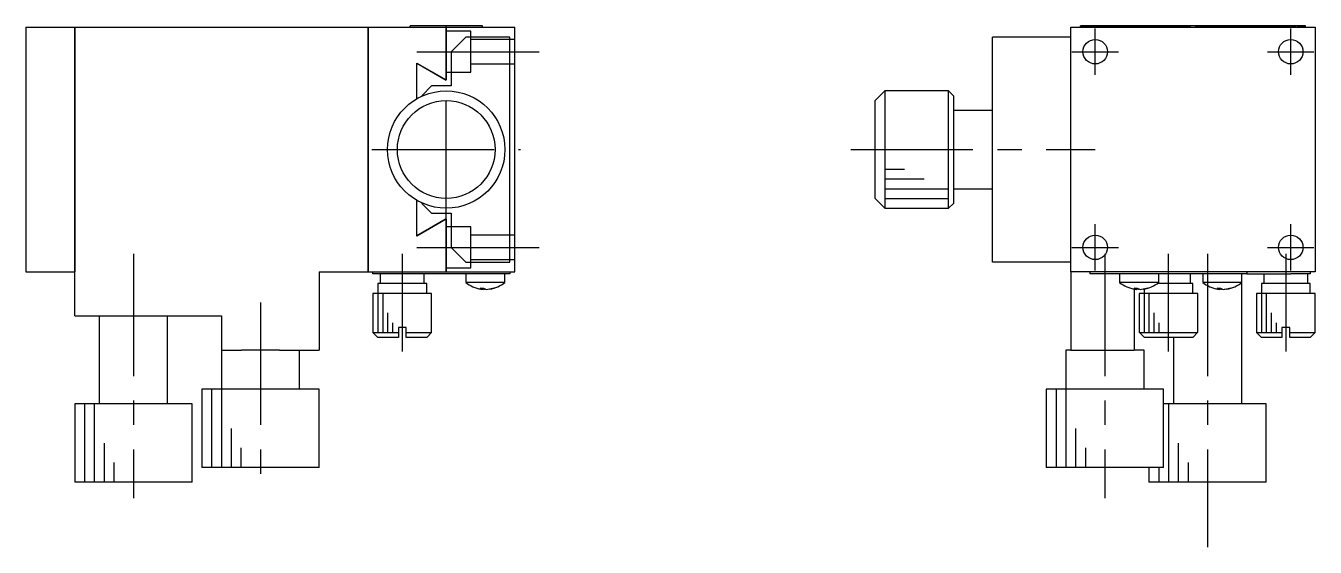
# Model space of a CAD drawing. Extents: x 28 to 362, y 21 to 259.
# Drawn here: x 230.4 to 362.3, y 131.4 to 184.7 of the extents above; entities that cross this region are included whole.
import ezdxf

# ---------------------------------------------------------------- set-up
doc = ezdxf.new("R2010")
doc.units = 0
doc.header["$LTSCALE"] = 10
doc.linetypes.add('CENTER', pattern=[2, 1.25, -0.25, 0.25, -0.25])
doc.linetypes.add('DASHED', pattern=[3.5, 2, -1.5])
doc.layers.get('0').update_dxf_attribs({"linetype": 'CONTINUOUS'})
doc.layers.add('CENTER', color=1, linetype='CENTER')

msp = doc.modelspace()

# ---------------------------------------------------------------- linework, layer by layer
at = {"color": 7, "linetype": 'CONTINUOUS'}
for p, q in [((269.711216, 184.575735), (269.711216, 184.725735)), ((273.411216, 184.725735), (269.711216, 184.725735)), ((269.711216, 184.575734), (269.711216, 184.725734)), ((277.111216, 184.725735), (273.411216, 184.725735)), ((273.411216, 184.575735), (273.411216, 184.725735)), ((277.111216, 184.575735), (277.111216, 184.725735)), ((339.269618, 184.725735), (338.279618, 184.725735)), ((338.279618, 184.725735), (339.257139, 184.725735)), ((338.279618, 184.575735), (338.279618, 184.725735)), ((338.279618, 184.575735), (338.279618, 184.725735)), ((339.256351, 184.725735), (339.016959, 184.725735)), ((339.016959, 184.725735), (339.273485, 184.725735)), ((339.119125, 184.725735), (339.11823, 184.725735)), ((339.11823, 184.725735), (339.248177, 184.725735)), ((339.269618, 184.725735), (339.119125, 184.725735)), ((339.248177, 184.725735), (339.257138, 184.725735)), ((339.263412, 184.725735), (339.256351, 184.725735)), ((339.257139, 184.725735), (339.262516, 184.725735)), ((339.257139, 184.725735), (339.262516, 184.725735)), ((339.261857, 184.725735), (339.263412, 184.725735)), ((339.262513, 184.725735), (339.261857, 184.725735)), ((339.262516, 184.725735), (339.263412, 184.725735)), ((339.263412, 184.725735), (339.269618, 184.725735)), ((339.279618, 184.725735), (339.269618, 184.725735)), ((339.279618, 184.725735), (339.769618, 184.725735)), ((360.279618, 184.725734), (339.279618, 184.725735)), ((339.279618, 184.575735), (339.279618, 184.725735)), ((339.279618, 184.575735), (339.279618, 184.725735)), ((339.769618, 184.725735), (339.779618, 184.725735)), ((339.779618, 184.725735), (339.789618, 184.725735)), ((339.789618, 184.725735), (340.769618, 184.725735)), ((340.769618, 184.725735), (340.779618, 184.725735)), ((340.779618, 184.725735), (340.789618, 184.725735)), ((340.789618, 184.725735), (341.679618, 184.725735)), ((341.679618, 184.725735), (341.769618, 184.725735)), ((341.769618, 184.725735), (341.779618, 184.725735)), ((341.779618, 184.725735), (341.789618, 184.725735)), ((341.789618, 184.725735), (342.579618, 184.725735)), ((342.579618, 184.725735), (342.769618, 184.725735)), ((342.769618, 184.725735), (342.779618, 184.725735)), ((342.779618, 184.725735), (342.789618, 184.725735)), ((342.789618, 184.725735), (343.479618, 184.725735)), ((343.479618, 184.725735), (343.769618, 184.725735)), ((343.769618, 184.725735), (343.779618, 184.725735)), ((343.779618, 184.725735), (343.789618, 184.725735)), ((343.789618, 184.725735), (344.379618, 184.725735)), ((344.379618, 184.725735), (344.769618, 184.725735)), ((344.769618, 184.725735), (344.779618, 184.725735)), ((344.779618, 184.725735), (344.789618, 184.725735)), ((344.789618, 184.725735), (345.279618, 184.725735)), ((345.279618, 184.725735), (345.769618, 184.725735)), ((345.769618, 184.725735), (345.779618, 184.725735)), ((345.779618, 184.725735), (345.789618, 184.725735)), ((345.789618, 184.725735), (346.179618, 184.725735)), ((346.179618, 184.725735), (346.769618, 184.725735)), ((346.769618, 184.725735), (346.779618, 184.725735)), ((346.779618, 184.725735), (346.789618, 184.725735)), ((346.789618, 184.725735), (347.079618, 184.725735)), ((347.079618, 184.725735), (347.769618, 184.725735)), ((347.769618, 184.725735), (347.779618, 184.725735)), ((347.779618, 184.725735), (347.789618, 184.725735)), ((347.789618, 184.725735), (347.979618, 184.725735)), ((347.979618, 184.725735), (348.769618, 184.725735)), ((348.769618, 184.725735), (348.779618, 184.725735)), ((348.779618, 184.725735), (348.789618, 184.725735)), ((348.789618, 184.725735), (348.879618, 184.725735)), ((348.879618, 184.725735), (349.548401, 184.725735)), ((350.148849, 184.725735), (349.410388, 184.725735)), ((349.410388, 184.725735), (349.548401, 184.725735)), ((350.015089, 184.725735), (350.148849, 184.725735)), ((350.015132, 184.725735), (350.679618, 184.725735)), ((350.679618, 184.725735), (350.769618, 184.725735)), ((350.769618, 184.725735), (350.779618, 184.725735)), ((350.779618, 184.725735), (350.789618, 184.725735)), ((350.789618, 184.725735), (351.579618, 184.725735)), ((351.579618, 184.725735), (351.769618, 184.725735)), ((351.769618, 184.725735), (351.779618, 184.725735)), ((351.779618, 184.725735), (351.789618, 184.725735)), ((351.789618, 184.725735), (352.479618, 184.725735)), ((352.479618, 184.725735), (352.769618, 184.725735)), ((352.769618, 184.725735), (352.779618, 184.725735)), ((352.779618, 184.725735), (352.789618, 184.725735)), ((352.789618, 184.725735), (353.379618, 184.725735)), ((353.379618, 184.725735), (353.769618, 184.725735)), ((353.769618, 184.725735), (353.779618, 184.725735)), ((353.779618, 184.725735), (353.789618, 184.725735)), ((353.789618, 184.725735), (354.279618, 184.725735)), ((354.279618, 184.725735), (354.769618, 184.725735)), ((354.769618, 184.725735), (354.779618, 184.725735)), ((354.779618, 184.725735), (354.789618, 184.725735)), ((354.789618, 184.725735), (355.179618, 184.725735)), ((355.179618, 184.725735), (355.769618, 184.725735)), ((355.769618, 184.725735), (355.779618, 184.725735)), ((355.779618, 184.725735), (355.789618, 184.725735)), ((355.789618, 184.725735), (356.079618, 184.725734)), ((356.079618, 184.725734), (356.769618, 184.725734)), ((356.769618, 184.725734), (356.779618, 184.725734)), ((356.779618, 184.725734), (356.789618, 184.725734)), ((356.789618, 184.725734), (356.979618, 184.725734)), ((356.979618, 184.725734), (357.769618, 184.725734)), ((357.769618, 184.725734), (357.779618, 184.725734)), ((357.779618, 184.725734), (357.789618, 184.725734)), ((357.789618, 184.725734), (357.879618, 184.725734)), ((357.879618, 184.725734), (358.769618, 184.725734)), ((358.769618, 184.725734), (358.779618, 184.725734)), ((358.779618, 184.725734), (358.789618, 184.725734)), ((358.789618, 184.725734), (359.769618, 184.725734)), ((359.769618, 184.725734), (359.779618, 184.725734)), ((359.779618, 184.725734), (359.789618, 184.725734)), ((359.789618, 184.725734), (360.279618, 184.725734)), ((360.279618, 184.575734), (360.279618, 184.725734)), ((360.289618, 184.725734), (360.279618, 184.725734)), ((360.542277, 184.725734), (360.281354, 184.725734)), ((361.279618, 184.725734), (360.289618, 184.725734)), ((360.408517, 184.725734), (360.542277, 184.725734)), ((360.40856, 184.725734), (361.279618, 184.725734)), ((361.279618, 184.575734), (361.279618, 184.725734)), ((230.411216, 184.575735), (230.411216, 159.575735)), ((230.411216, 184.575735), (235.411216, 184.575735)), ((235.411216, 184.575735), (235.411216, 159.575735)), ((235.411216, 159.575735), (235.411216, 184.575735)), ((235.411216, 184.575735), (265.411216, 184.575735)), ((265.411216, 159.575735), (265.411216, 184.575735)), ((265.411216, 184.575735), (265.411216, 159.575735)), ((265.411216, 184.575735), (273.411216, 184.575735)), ((273.411216, 184.575736), (280.411216, 184.575736)), ((273.411216, 179.185735), (273.411216, 184.575736)), ((273.411216, 184.575735), (273.411216, 179.185735)), ((275.411217, 183.575735), (273.911217, 182.075735)), ((279.911218, 183.575735), (275.411217, 183.575735)), ((279.911218, 160.575735), (279.911218, 183.575735)), ((280.411216, 159.575735), (280.411216, 184.575736)), ((329.279617, 160.575735), (329.279617, 183.575735)), ((337.279617, 183.575735), (329.279617, 183.575735)), ((337.279617, 184.575736), (362.279618, 184.575736)), ((337.279617, 159.575735), (337.279617, 184.575736)), ((362.279618, 184.575736), (362.279618, 159.575735)), ((273.911217, 182.075735), (273.911217, 178.575734)), ((270.411216, 180.917785), (273.411216, 179.185735)), ((270.411216, 180.888916), (270.411216, 180.917785)), ((270.411216, 177.271886), (270.411216, 180.888916)), ((270.411216, 180.888916), (273.411216, 179.156865)), ((270.411216, 177.271886), (270.411216, 180.888916)), ((271.911218, 178.575734), (270.911218, 177.575734)), ((273.911217, 178.575734), (271.911218, 178.575734)), ((273.411216, 179.156865), (273.411216, 179.185735)), ((318.279617, 178.075735), (317.279617, 177.075735)), ((318.279617, 178.075735), (318.279617, 172.075735)), ((324.779617, 178.075735), (318.279617, 178.075735)), ((324.779617, 172.075735), (324.779617, 178.075735)), ((325.279617, 177.575735), (324.779617, 178.075735)), ((270.911218, 177.575734), (270.911218, 177.530091)), ((317.279617, 172.075735), (317.279617, 177.075735)), ((325.279617, 177.575735), (325.279617, 172.075735)), ((329.279617, 176.075735), (325.279617, 176.075735)), ((317.279617, 167.075735), (317.279617, 172.075735)), ((318.279617, 172.075735), (318.279617, 166.075735)), ((324.779617, 166.075735), (324.779617, 172.075735)), ((325.279617, 172.075735), (325.279617, 166.575735)), ((325.279617, 168.075735), (329.279617, 168.075735)), ((270.411216, 163.262549), (270.411216, 166.879583)), ((270.411216, 163.262549), (270.411216, 166.879583)), ((270.911218, 166.621378), (270.911218, 166.575736)), ((270.911218, 166.575736), (271.911218, 165.575736)), ((317.279617, 167.075735), (318.279617, 166.075735)), ((324.779617, 166.075735), (325.279617, 166.575735)), ((273.411216, 164.9946), (270.411216, 163.262549)), ((273.411216, 164.965735), (270.411216, 163.233684)), ((271.911218, 165.575736), (273.911217, 165.575736)), ((273.411216, 164.965735), (273.411216, 164.9946)), ((273.411216, 164.965735), (273.411216, 159.575735)), ((273.411216, 159.575733), (273.411216, 164.965735)), ((273.911217, 165.575736), (273.911217, 162.075735)), ((318.279617, 166.075735), (324.779617, 166.075735)), ((270.411216, 163.233684), (270.411216, 163.262549)), ((273.911217, 162.075735), (275.411217, 160.575735)), ((230.411216, 159.575735), (235.411216, 159.575735)), ((235.411216, 155.075735), (235.411216, 159.575735)), ((260.411216, 159.575735), (265.411216, 159.575735)), ((260.411216, 159.575735), (260.411216, 151.575735)), ((265.411216, 159.575735), (273.411216, 159.575735)), ((265.911216, 159.375735), (265.911216, 159.575735)), ((273.411216, 159.575733), (280.411216, 159.575735)), ((275.411217, 160.575735), (279.911218, 160.575735)), ((279.911216, 159.575735), (279.911216, 159.375735)), ((337.279617, 160.575735), (329.279617, 160.575735)), ((362.279618, 159.575735), (337.279617, 159.575735)), ((337.279618, 159.575735), (337.279618, 151.575735)), ((339.279617, 159.375735), (339.279617, 159.575735)), ((355.279617, 159.575735), (355.279617, 159.375735)), ((361.779618, 159.575735), (361.779618, 159.375735)), ((267.911216, 159.375735), (265.911216, 159.375735)), ((268.911216, 158.375735), (266.411216, 158.375735)), ((266.411216, 158.375735), (266.411216, 157.375735)), ((266.661216, 159.375735), (266.661216, 158.375735)), ((276.611216, 159.375735), (267.911216, 159.375735)), ((271.411216, 158.375735), (268.911216, 158.375735)), ((271.161216, 158.375735), (271.161216, 159.375735)), ((271.411216, 157.375735), (271.411216, 158.375735)), ((275.411216, 159.375735), (275.411216, 158.477735)), ((279.411216, 158.477735), (275.411216, 158.477735)), ((277.911216, 159.375735), (276.611216, 159.375735)), ((279.911216, 159.375735), (277.911216, 159.375735)), ((279.411216, 158.477735), (279.411216, 159.375735)), ((341.279617, 159.375735), (339.279617, 159.375735)), ((343.479617, 159.375735), (341.279617, 159.375735)), ((342.279617, 159.375735), (342.279617, 158.477735)), ((346.110455, 158.477735), (342.279617, 158.477735)), ((345.079617, 159.375735), (343.479617, 159.375735)), ((351.979617, 159.375735), (345.079617, 159.375735)), ((346.279617, 158.477735), (346.110455, 158.477735)), ((349.594407, 158.375735), (346.145093, 158.375735)), ((346.279617, 158.477735), (346.279617, 159.375735)), ((349.529618, 158.375735), (349.529618, 159.375735)), ((349.779618, 158.375735), (349.529618, 158.375735)), ((349.779618, 158.375735), (349.594407, 158.375735)), ((349.779618, 157.375735), (349.779618, 158.375735)), ((350.779617, 159.375735), (350.779617, 158.477735)), ((354.610455, 158.477735), (350.779617, 158.477735)), ((350.779618, 159.375735), (350.779618, 158.477735)), ((353.279617, 159.375735), (351.979617, 159.375735)), ((355.279617, 159.375735), (353.279617, 159.375735)), ((354.779617, 158.477735), (354.610455, 158.477735)), ((354.779617, 158.477735), (354.779617, 159.375735)), ((354.779618, 158.477735), (354.779618, 159.375735)), ((354.779618, 146.075735), (354.779618, 158.477736)), ((355.279617, 159.375735), (359.779618, 159.375735)), ((359.279618, 158.375735), (356.779618, 158.375735)), ((356.779618, 158.375735), (356.779618, 157.375735)), ((357.029618, 159.375735), (357.029618, 158.375735)), ((361.779618, 158.375735), (359.279618, 158.375735)), ((361.779618, 159.375735), (359.779618, 159.375735)), ((361.529618, 158.375735), (361.529618, 159.375735)), ((361.779618, 157.375735), (361.779618, 158.375735)), ((268.911216, 157.375735), (265.911216, 157.375735)), ((265.911216, 157.375735), (265.911216, 153.375735)), ((271.911216, 157.375735), (268.911216, 157.375735)), ((271.911216, 153.375735), (271.911216, 157.375735)), ((276.889678, 157.906213), (277.219228, 157.906213)), ((277.030472, 157.826179), (276.889678, 157.906213)), ((276.964013, 157.807137), (277.17399, 157.785876)), ((277.17399, 157.785876), (277.030472, 157.826179)), ((277.17399, 157.785876), (277.17399, 157.90404)), ((277.318891, 157.785876), (277.17399, 157.798761)), ((277.219228, 157.906213), (277.360022, 157.826179)), ((277.318891, 157.785876), (277.318891, 157.845305)), ((277.411216, 157.807137), (277.318891, 157.785876)), ((277.360022, 157.826179), (277.503541, 157.785876)), ((277.503541, 157.785876), (277.829947, 157.826179)), ((277.858418, 157.807137), (277.648442, 157.785876)), ((277.648442, 157.785876), (277.648442, 157.798761)), ((277.829947, 157.826179), (278.150157, 157.906213)), ((278.295058, 157.906213), (277.858418, 157.807137)), ((278.150157, 157.906213), (278.295058, 157.906213)), ((343.758079, 157.906213), (344.08763, 157.906213)), ((343.898873, 157.826179), (343.758079, 157.906213)), ((343.779618, 157.815038), (343.779618, 151.575735)), ((343.832415, 157.807137), (344.042391, 157.785876)), ((344.042391, 157.785876), (343.898873, 157.826179)), ((344.042391, 157.785876), (344.042391, 157.90404)), ((344.187292, 157.785876), (344.042391, 157.798761)), ((344.08763, 157.906213), (344.228424, 157.826179)), ((344.187292, 157.785876), (344.187292, 157.845305)), ((344.279617, 157.807137), (344.187292, 157.785876)), ((344.228424, 157.826179), (344.371942, 157.785876)), ((344.779618, 157.375735), (344.279618, 157.375735)), ((350.279618, 157.375735), (344.279618, 157.375735)), ((344.279618, 157.375735), (344.279618, 153.875735)), ((344.371942, 157.785876), (344.698349, 157.826179)), ((344.72682, 157.807137), (344.516843, 157.785876)), ((344.516843, 157.785876), (344.516843, 157.798761)), ((344.698349, 157.826179), (345.018559, 157.906213)), ((345.16346, 157.906213), (344.72682, 157.807137)), ((344.779618, 157.815039), (344.779618, 157.375735)), ((349.779618, 157.375735), (344.779618, 157.375735)), ((349.779618, 157.375735), (344.779618, 157.375735)), ((345.018559, 157.906213), (345.16346, 157.906213)), ((350.279618, 157.375735), (349.779618, 157.375735)), ((350.279618, 153.875735), (350.279618, 157.375735)), ((352.258079, 157.906213), (352.58763, 157.906213)), ((352.398873, 157.826179), (352.258079, 157.906213)), ((352.332415, 157.807137), (352.542391, 157.785876)), ((352.542391, 157.785876), (352.398873, 157.826179)), ((352.542391, 157.785876), (352.542391, 157.90404)), ((352.687292, 157.785876), (352.542391, 157.798761)), ((352.58763, 157.906213), (352.728424, 157.826179)), ((352.599618, 157.785876), (352.599618, 157.792725)), ((352.687292, 157.785876), (352.687292, 157.845305)), ((352.779617, 157.807137), (352.687292, 157.785876)), ((352.728424, 157.826179), (352.871942, 157.785876)), ((352.871942, 157.785876), (353.198349, 157.826179)), ((352.959618, 157.792725), (352.959618, 157.785876)), ((353.22682, 157.807137), (353.016843, 157.785876)), ((353.016843, 157.785876), (353.016843, 157.798761)), ((353.198349, 157.826179), (353.518559, 157.906213)), ((353.66346, 157.906213), (353.22682, 157.807137)), ((353.518559, 157.906213), (353.66346, 157.906213)), ((359.279618, 157.375735), (356.279618, 157.375735)), ((356.279618, 157.375735), (356.279618, 153.375735)), ((362.279618, 157.375735), (359.279618, 157.375735)), ((362.279618, 153.375735), (362.279618, 157.375735)), ((235.411216, 155.075735), (250.411216, 155.075735)), ((237.911216, 155.075735), (237.911216, 146.075735)), ((244.911216, 146.075735), (244.911216, 155.075735)), ((250.411216, 155.075735), (250.411216, 151.575735)), ((265.911216, 153.375735), (268.511216, 153.375735)), ((265.911216, 153.375735), (266.411216, 152.875735)), ((269.311216, 153.875735), (268.511216, 153.875735)), ((268.511216, 153.875735), (268.511216, 153.375735)), ((268.511216, 153.375735), (268.511216, 152.875735)), ((269.311216, 153.375735), (269.311216, 153.875735)), ((269.311216, 153.375735), (271.911216, 153.375735)), ((269.311216, 152.875735), (269.311216, 153.375735)), ((271.411216, 152.875735), (271.911216, 153.375735)), ((344.306405, 153.875735), (344.279618, 153.875735)), ((344.306405, 153.375735), (344.306405, 153.875735)), ((344.306405, 153.375735), (350.252832, 153.375735)), ((344.811826, 152.875735), (344.306405, 153.375735)), ((350.252832, 153.375735), (349.747411, 152.875735)), ((350.279618, 153.875735), (350.252832, 153.875735)), ((350.252832, 153.875735), (350.252832, 153.375735)), ((356.279618, 153.375735), (358.879618, 153.375735)), ((356.279618, 153.375735), (356.779618, 152.875735)), ((358.879618, 153.875735), (358.879618, 153.375735)), ((359.679618, 153.875735), (358.879618, 153.875735)), ((358.879618, 153.375735), (358.879618, 152.875735)), ((359.679618, 153.375735), (359.679618, 153.875735)), ((359.679618, 153.375735), (362.279618, 153.375735)), ((359.679618, 152.875735), (359.679618, 153.375735)), ((361.779618, 152.875735), (362.279618, 153.375735)), ((268.511216, 152.875735), (266.411216, 152.875735)), ((271.411216, 152.875735), (269.311216, 152.875735)), ((349.747411, 152.875735), (344.811826, 152.875735)), ((347.779618, 152.875735), (347.779618, 146.075735)), ((358.879618, 152.875735), (356.779618, 152.875735)), ((361.779618, 152.875735), (359.679618, 152.875735)), ((250.411216, 151.575735), (252.474724, 151.575735)), ((250.411216, 151.575735), (250.411216, 147.575735)), ((256.347707, 151.575735), (252.474724, 151.575735)), ((256.347707, 151.575735), (260.411216, 151.575735)), ((258.411216, 147.575735), (258.411216, 151.575735)), ((337.279618, 151.575735), (336.779618, 151.575735)), ((336.779618, 151.575735), (336.779618, 147.575735)), ((337.279618, 151.575735), (343.779618, 151.575735)), ((344.779618, 151.575735), (343.779618, 151.575735)), ((344.779618, 147.575735), (344.779618, 151.575735)), ((254.411216, 147.575735), (248.411216, 147.575735)), ((248.411216, 147.575735), (248.411216, 139.575735)), ((260.411216, 147.575735), (254.411216, 147.575735)), ((260.411216, 139.575735), (260.411216, 147.575735)), ((346.779618, 147.575735), (334.779618, 147.575735)), ((334.779618, 147.575735), (334.779618, 139.575735)), ((346.779618, 139.575735), (346.779618, 147.575735)), ((241.411216, 146.075735), (235.411216, 146.075735)), ((235.411216, 146.075735), (235.411216, 138.075735)), ((247.411216, 146.075735), (241.411216, 146.075735)), ((247.411216, 138.075735), (247.411216, 146.075735)), ((357.279618, 146.075735), (346.779618, 146.075735)), ((357.279618, 138.075735), (357.279618, 146.075735)), ((254.411216, 139.575735), (248.411216, 139.575735)), ((260.411216, 139.575735), (254.411216, 139.575735)), ((346.779618, 139.575735), (334.779618, 139.575735)), ((345.279618, 139.575735), (345.279618, 138.075735)), ((241.411216, 138.075735), (235.411216, 138.075735)), ((247.411216, 138.075735), (241.411216, 138.075735)), ((357.279618, 138.075735), (345.279618, 138.075735))]:
    msp.add_line(p, q, dxfattribs=at)
at = {"color": 3, "linetype": 'DASHED'}
for p, q in [((275.911218, 184.175735), (273.411217, 184.175735)), ((275.911218, 182.075736), (275.911218, 184.175735)), ((280.411216, 183.325736), (275.911218, 183.325736)), ((275.911218, 179.975737), (275.911218, 182.075736)), ((275.911218, 180.825736), (280.411216, 180.825736)), ((273.411217, 179.975737), (275.911218, 179.975737)), ((275.911218, 164.175735), (273.411217, 164.175735)), ((275.911218, 162.075736), (275.911218, 164.175735)), ((280.411216, 163.325736), (275.911218, 163.325736)), ((275.911218, 159.975737), (275.911218, 162.075736)), ((273.411217, 159.975737), (275.911218, 159.975737)), ((275.911218, 160.825736), (280.411216, 160.825736))]:
    msp.add_line(p, q, dxfattribs=at)
at = {"color": 3, "linetype": 'CONTINUOUS'}
for p, q in [((318.279617, 170.075735), (320.279617, 170.075735)), ((318.279617, 169.075735), (322.279617, 169.075735)), ((318.279617, 168.075735), (324.779617, 168.075735)), ((318.279617, 167.075735), (324.779617, 167.075735)), ((266.411216, 157.375735), (266.411216, 153.375735)), ((266.911216, 157.375735), (266.911216, 153.375735)), ((344.779618, 157.375735), (344.779618, 153.375735)), ((345.279618, 157.375735), (345.279618, 153.375735)), ((356.779618, 157.375735), (356.779618, 153.375735)), ((357.279618, 157.375735), (357.279618, 153.375735)), ((267.411216, 155.375735), (267.411216, 153.375735)), ((267.911216, 154.375735), (267.911216, 153.375735)), ((345.779618, 155.375735), (345.779618, 153.375735)), ((346.279618, 154.375735), (346.279618, 153.375735)), ((357.779618, 155.375735), (357.779618, 153.375735)), ((358.279618, 154.375735), (358.279618, 153.375735)), ((249.411216, 147.575735), (249.411216, 139.575735)), ((250.411216, 147.575735), (250.411216, 139.575735)), ((335.779618, 147.575735), (335.779618, 139.575735)), ((336.779618, 147.575735), (336.779618, 139.575735)), ((236.411216, 146.075735), (236.411216, 138.075735)), ((237.411216, 146.075735), (237.411216, 138.075735)), ((237.411216, 146.075735), (237.411216, 138.075735)), ((347.279618, 146.075735), (347.279618, 138.075735)), ((251.411216, 143.575735), (251.411216, 139.575735)), ((337.779618, 143.575735), (337.779618, 139.575735)), ((238.411216, 142.075735), (238.411216, 138.075735)), ((252.411216, 141.575735), (252.411216, 139.575735)), ((338.779618, 141.575735), (338.779618, 139.575735)), ((348.279618, 142.075735), (348.279618, 138.075735)), ((239.411216, 140.075735), (239.411216, 138.075735)), ((349.279618, 140.075735), (349.279618, 138.075735)), ((346.279618, 139.575735), (346.279618, 138.075735))]:
    msp.add_line(p, q, dxfattribs=at)
at = {"color": 7, "linetype": 'CONTINUOUS'}
for centre, radius in [((339.779618, 182.075736), 1.25), ((359.779618, 182.075736), 1.25), ((273.411217, 172.075735), 6), ((273.411217, 172.075735), 5), ((339.779618, 162.075736), 1.25), ((359.779618, 162.075736), 1.25)]:
    msp.add_circle(centre, radius, dxfattribs=at)
for centre, radius, start, end in [((277.411216, 160.975735), 3.2, 231.317813, 261.96658), ((277.411216, 160.975735), 3.2, 278.03342, 308.682187), ((344.279617, 160.975735), 3.2, 231.317813, 261.96658), ((344.279617, 160.975735), 3.2, 278.03342, 308.682187), ((352.779617, 160.975735), 3.2, 231.317813, 261.96658), ((352.779617, 160.975735), 3.2, 278.03342, 308.682187), ((352.779618, 160.975735), 3.194933, 265.741815, 266.770291), ((352.779618, 160.975735), 3.194933, 273.229709, 274.258149)]:
    msp.add_arc(centre, radius, start, end, dxfattribs=at)
at = {"layer": 'CENTER', "color": 1, "linetype": 'CENTER'}
for p, q in [((339.779618, 179.700736), (339.779618, 184.450736)), ((359.779618, 179.700736), (359.779618, 184.450736)), ((270.411216, 182.075736), (285.411216, 182.075736)), ((337.404618, 182.075736), (342.154618, 182.075736)), ((357.404618, 182.075736), (362.154618, 182.075736)), ((273.411217, 164.475735), (273.411217, 179.675735)), ((265.811217, 172.075735), (281.011217, 172.075735)), ((314.779618, 172.075735), (339.779618, 172.075735)), ((339.779618, 159.700736), (339.779618, 164.450736)), ((359.779618, 159.700736), (359.779618, 164.450736)), ((241.411216, 161.425735), (241.411216, 136.425735)), ((268.911216, 161.425735), (268.911216, 151.425735)), ((270.411216, 162.075736), (285.411216, 162.075736)), ((337.404618, 162.075736), (342.154618, 162.075736)), ((340.779618, 161.425735), (340.779618, 136.425735)), ((347.279618, 151.425735), (347.279618, 161.425735)), ((351.279618, 161.425735), (351.279618, 131.425735)), ((357.404618, 162.075736), (362.154618, 162.075736)), ((359.279618, 161.425735), (359.279618, 151.425735)), ((254.411216, 156.425735), (254.411216, 136.425735))]:
    msp.add_line(p, q, dxfattribs=at)

doc.saveas('drawing.dxf')
